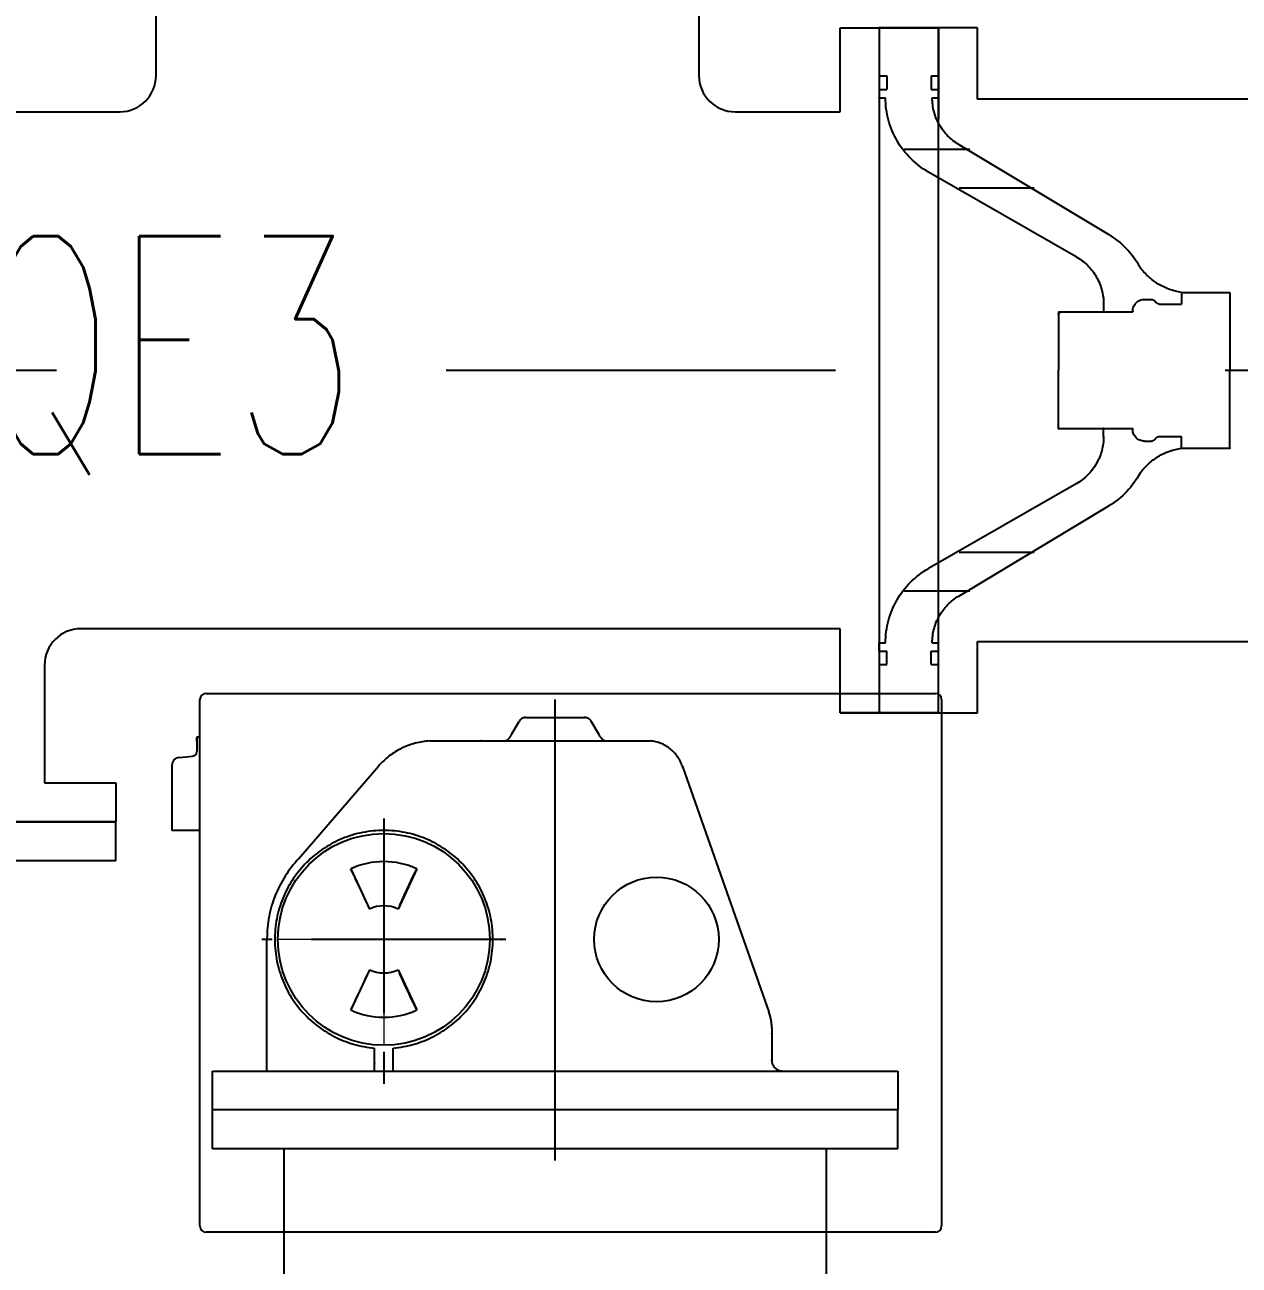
# Model space of a CAD drawing. Extents: x -61205 to 26665, y -81742 to 98141.
# Drawn here: x -38602 to -37822, y 13370 to 14167 of the extents above; entities that cross this region are included whole.
import ezdxf

# ---------------------------------------------------------------- set-up
doc = ezdxf.new("R2010")
doc.units = 0
doc.header["$LTSCALE"] = 1000
doc.header["$MEASUREMENT"] = 0
doc.linetypes.add('F', pattern=[0.75, 0.5, -0.25])
doc.linetypes.add('G', pattern=[2, 1.25, -0.25, 0.25, -0.25])
doc.layers.get('0').update_dxf_attribs({"linetype": 'CONTINUOUS'})
doc.layers.get('DEFPOINTS').update_dxf_attribs({"linetype": 'CONTINUOUS'})
for name, color, linetype in [('01', 7, 'CONTINUOUS'), ('02', 1, 'CONTINUOUS'), ('04', 2, 'F'), ('05', 4, 'G'), ('11', 6, 'CONTINUOUS')]:
    doc.layers.add(name, color=color, linetype=linetype)
doc.styles.add('intecad', font='geditxt.shx', dxfattribs={"width": 0.667, "bigfont": 'hzfs_1.shx'})

# ---------------------------------------------------------------- blocks, each defined once
blk = doc.blocks.new('户内双母低位隔离接地开关')
at = {"color": 0, "linetype": 'Continuous', "lineweight": 0}
for q in [(-1212.5, 2089.5), (-1210, 2092), (-1210, 2087), (-1207.5, 2089.5)]:
    blk.add_line((-1210, 2089.5), q, dxfattribs=at)
at = {"layer": '01'}
for p, q in [((-1324.01, 2247.5), (-855.99, 2247.5)), ((-1328, 1905.5), (-1328, 2243.5)), ((-852, 2243.5), (-852, 1905.5)), ((-1330, 2219.5), (-1330, 2210.08)), ((-1330, 2219.5), (-1328, 2219.5)), ((-1330, 2219.5), (-1330, 2210.08)), ((-1330, 2216.5), (-1330, 2219)), ((-1341.44, 2206.33), (-1332.74, 2207.09)), ((-1346, 2201.35), (-1346, 2159.5)), ((-1328, 2159.5), (-1346, 2159.5)), ((-1231.13, 2134.82), (-1219.1, 2109.02)), ((-1188.87, 2134.82), (-1200.9, 2109.02)), ((-1219.1, 2069.98), (-1231.13, 2044.18)), ((-1200.9, 2069.98), (-1188.87, 2044.18)), ((-856, 1901.5), (-1324, 1901.5)), ((-1274.2, 1901.5), (-1274.2, 1831.7)), ((-925.8, 1831.7), (-925.8, 1901.5))]:
    blk.add_line(p, q, dxfattribs=at)
at = {"layer": '01', "flags": 128}
for points in [[(-1220.13, 2111.23), (-1221.77, 2114.75), (-1223.35, 2118.14), (-1224.86, 2121.38), (-1226.3, 2124.45), (-1227.65, 2127.35), (-1228.91, 2130.05), (-1230.07, 2132.54), (-1231.13, 2134.82)], [(-1199.87, 2111.23), (-1198.23, 2114.75), (-1196.65, 2118.14), (-1195.14, 2121.38), (-1193.7, 2124.45), (-1192.35, 2127.35), (-1191.09, 2130.05), (-1189.93, 2132.54), (-1188.87, 2134.82)], [(-1231.13, 2044.18), (-1230.07, 2046.46), (-1228.91, 2048.95), (-1227.65, 2051.65), (-1226.3, 2054.55), (-1224.86, 2057.62), (-1223.35, 2060.86), (-1221.77, 2064.25), (-1220.13, 2067.77)], [(-1188.87, 2044.18), (-1189.93, 2046.46), (-1191.09, 2048.95), (-1192.35, 2051.65), (-1193.7, 2054.55), (-1195.14, 2057.62), (-1196.65, 2060.86), (-1198.23, 2064.25), (-1199.87, 2067.77)]]:
    blk.add_lwpolyline(points, dxfattribs=at)
at = {"layer": '01'}
for centre, radius in [((-1210, 2089.5), 68), ((-1035, 2089.5), 40)]:
    blk.add_circle(centre, radius, dxfattribs=at)
for centre, radius, start, end in [((-1324, 2243.5), 4, 90, 180), ((-856, 2243.5), 4, 0, 90), ((-1333, 2210.08), 3, 275, 0), ((-1341, 2201.35), 5, 95, 180), ((-1210, 2089.5), 50, 65, 115), ((-1210, 2089.5), 21.54, 65, 115), ((-1210, 2089.5), 21.54, 245, 295), ((-1210, 2089.5), 50, 245, 295), ((-1324, 1905.5), 4, 180, 270), ((-856, 1905.5), 4, 270, 0)]:
    blk.add_arc(centre, radius, start, end, dxfattribs=at)
at = {"layer": '04'}
for p, q in [((-1118.85, 2232), (-1081.15, 2232)), ((-1127.8, 2221.5), (-1123.18, 2229.5)), ((-1076.82, 2229.5), (-1072.2, 2221.5)), ((-1180.57, 2217), (-1100, 2217)), ((-1100, 2217), (-1039.01, 2217)), ((-1264.59, 2141.42), (-1213.32, 2200.85)), ((-1018.33, 2200.52), (-962.81, 2042.97)), ((-1285, 2005), (-1285, 2090)), ((-961, 2032.71), (-961, 2012)), ((-1216, 2005), (-1216, 2019.76)), ((-1204, 2005), (-1204, 2019.76)), ((-1320, 1980), (-1320, 2005)), ((-1320, 2005), (-880, 2005)), ((-954, 2005), (-880, 2005)), ((-880, 2005), (-880, 1980)), ((-880, 1980), (-1320, 1980)), ((-1320, 1955), (-1320, 1980)), ((-880, 1980), (-1320, 1980)), ((-880, 1955), (-880, 1980)), ((-880, 1955), (-1320, 1955)), ((-1274.2, 1955), (-1274.2, 1901.5)), ((-925.8, 1901.5), (-925.8, 1955))]:
    blk.add_line(p, q, dxfattribs=at)
for centre, radius, start, end in [((-1118.85, 2227), 5, 90, 150), ((-1081.15, 2227), 5, 30, 90), ((-1177.77, 2170.03), 47.05, 93.40432, 139.07199), ((-1134.97, 2224.06), 7.61, 291.88572, 340.31851), ((-1065.03, 2224.06), 7.61, 199.68149, 248.11428), ((-1041.11, 2193.15), 23.94, 17.94219, 84.95156), ((-1210, 2089.5), 70, 274.9171, 265.0829), ((-1210, 2090), 75, 136.71245, 180), ((-991, 2032.71), 30, 0, 20), ((-954, 2012), 7, 180, 270)]:
    blk.add_arc(centre, radius, start, end, dxfattribs=at)
for p in [(-1081.15, 2232), (-1076.82, 2229.5), (-1147.7, 2217), (-1072.2, 2221.5), (-1018.33, 2200.52), (-1210, 2089.5), (-1134.41, 2089.5), (-961, 2029.13), (-961, 2029.13), (-1216, 2010), (-961, 2012), (-957.69, 2006.05)]:
    blk.add_point(p, dxfattribs=at)
at = {"layer": '05', "ltscale": 0.1}
for p, q in [((-1210, 2167.21), (-1210, 1996.67)), ((-1131.72, 2089.5), (-1288.28, 2089.5))]:
    blk.add_line(p, q, dxfattribs=at)
at = {"layer": '05', "linetype": 'Continuous', "lineweight": 0}
for p, q in [((-1210, 2094.5), (-1210, 2157.5)), ((-1215, 2089.5), (-1278, 2089.5)), ((-1205, 2089.5), (-1142, 2089.5)), ((-1210, 2084.5), (-1210, 2021.5))]:
    blk.add_line(p, q, dxfattribs=at)
at = {"layer": 'DEFPOINTS', "color": 7, "linetype": 'ByBlock'}
blk.add_point((-1100, 2005), dxfattribs=at)
blk = doc.blocks.new('户内通盆')
at = {"layer": '04'}
for p, q in [((0, 440), (-38, 440)), ((-38, 440), (-38, 381.55)), ((0, 440), (0, 0)), ((-33.2, 409), (-38, 409)), ((-33.2, 409), (-33.2, 400.4)), ((0, 409), (-4.8, 409)), ((-4.8, 409), (-4.8, 400.4)), ((-33.2, 400.4), (-38, 400.4)), ((-38, 400.4), (-38, 395)), ((0, 400.4), (-4.8, 400.4)), ((-0.72, 400.4), (0, 399.69)), ((0, 400.4), (0, 395)), ((-34, 395), (-38, 395)), ((0, 395), (-4, 395)), ((-50.98, 364.99), (-147.31, 307.15)), ((-58.07, 361.8), (-15.89, 361.8)), ((-126.43, 292.85), (-31.61, 347.31)), ((-99.32, 337.03), (-51.35, 337.03)), ((-225, 270), (-225, 220)), ((-194, 270), (-225, 270)), ((-194, 270), (-194, 262.5)), ((-170.14, 265.5), (-174.78, 265.5)), ((-179.74, 262.5), (-194, 262.5)), ((-162.64, 258), (-162.64, 257.5)), ((-115, 257.5), (-162.64, 257.5)), ((-144, 257.7), (-144.2, 257.5)), ((-144, 262.5), (-144, 257.5)), ((-116.46, 257.5), (-115, 256.04)), ((-115, 257.5), (-115, 220)), ((-225, 170), (-225, 220)), ((-115, 182.5), (-115, 220)), ((-179.74, 177.5), (-194, 177.5)), ((-194, 170), (-194, 177.5)), ((-115, 182.5), (-162.64, 182.5)), ((-162.64, 182), (-162.64, 182.5)), ((-162.63, 182.5), (-162.64, 182.49)), ((-144, 177.5), (-144, 182.5)), ((-225, 170.52), (-224.48, 170)), ((-194, 170), (-225, 170)), ((-170.14, 174.5), (-174.78, 174.5)), ((-126.43, 147.15), (-31.61, 92.69)), ((-50.98, 75.01), (-147.31, 132.85)), ((-99.32, 102.97), (-51.35, 102.97)), ((-58.07, 78.2), (-15.89, 78.2)), ((-38, 31), (-38, 61.25)), ((-34, 45), (-38, 45)), ((-38, 39.6), (-38, 45)), ((0, 45), (-4, 45)), ((0, 39.6), (0, 45)), ((-33.2, 39.6), (-38, 39.6)), ((-33.2, 31), (-33.2, 39.6)), ((0, 39.6), (-4.8, 39.6)), ((-4.8, 31), (-4.8, 39.6)), ((-38, 0), (-38, 31)), ((-33.2, 31), (-38, 31)), ((0, 31), (-4.8, 31)), ((0, 0), (-38, 0))]:
    blk.add_line(p, q, dxfattribs=at)
for centre, radius, start, end in [((-69, 395), 35, 300.9825, 0), ((-59, 395), 55, 299.86827, 0), ((-119, 260), 55, 120.9825, 151.59737), ((-109, 262.5), 35, 119.86827, 180), ((-199.8, 309.59), 40, 278.34093, 324.15228), ((-179.74, 265.3), 2.8, 270, 332.336), ((-174.78, 262.7), 2.8, 90, 152.336), ((-170.14, 258), 7.5, 0, 90), ((-179.74, 174.7), 2.8, 27.664, 90), ((-174.78, 177.3), 2.8, 207.664, 270), ((-170.14, 182), 7.5, 270, 0), ((-109, 177.5), 35, 180, 240.13173), ((-199.8, 130.41), 40, 35.84772, 81.65907), ((-119, 180), 55, 208.40263, 239.0175), ((-59, 45), 55, 0, 60.13173), ((-69, 45), 35, 0, 59.0175)]:
    blk.add_arc(centre, radius, start, end, dxfattribs=at)
at = {"layer": '04', "color": 0, "linetype": 'ByBlock'}
for p in [(0, 395), (-115, 256.04), (-225, 170), (-225, 170)]:
    blk.add_point(p, dxfattribs=at)
at = {"layer": '04'}
for p in [(-144, 182.5), (-115, 182.5), (-194, 170), (-136.84, 156.29), (0, 45), (0, 45), (-38, 0)]:
    blk.add_point(p, dxfattribs=at)

msp = doc.modelspace()

# ---------------------------------------------------------------- linework, layer by layer
at = {"layer": '01'}
for p, q in [((-38517.455, 14134.421), (-38517.455, 14210.121)), ((-38169.055, 14210.121), (-38169.055, 14134.421)), ((-38078.255, 14165.121), (-38053.255, 14165.121)), ((-38078.255, 14111.121), (-38078.255, 14165.121)), ((-38015.255, 14165.121), (-38053.255, 14165.121)), ((-38053.255, 14165.121), (-38015.255, 14165.121)), ((-38015.255, 14165.121), (-38053.255, 14165.121)), ((-38053.255, 14165.121), (-38053.255, 13725.121)), ((-37990.255, 14165.121), (-38015.255, 14165.121)), ((-38015.255, 13725.121), (-38015.255, 14165.121)), ((-37990.255, 14119.321), (-37990.255, 14165.121)), ((-37860.255, 14119.321), (-37990.255, 14119.321)), ((-39028.255, 14111.121), (-38540.755, 14111.121)), ((-38145.755, 14111.121), (-38078.255, 14111.121)), ((-38078.255, 13779.121), (-38565.755, 13779.121)), ((-38078.255, 13725.121), (-38078.255, 13779.121)), ((-37990.255, 13770.921), (-36666.255, 13770.921)), ((-37990.255, 13725.121), (-37990.255, 13770.921)), ((-38589.055, 13755.821), (-38589.055, 13680.121)), ((-38078.255, 13725.121), (-38053.255, 13725.121)), ((-38053.255, 13725.121), (-38078.255, 13725.121)), ((-38015.255, 13725.121), (-38053.255, 13725.121)), ((-38015.255, 13725.121), (-38053.255, 13725.121)), ((-38015.255, 13725.121), (-38053.255, 13725.121)), ((-38015.255, 13725.121), (-37990.255, 13725.121)), ((-38589.055, 13680.121), (-38543.255, 13680.121)), ((-38543.255, 13680.121), (-38543.255, 13655.121)), ((-38543.255, 13655.121), (-38763.255, 13655.121)), ((-38543.255, 13655.121), (-38763.255, 13655.121)), ((-38763.255, 13655.121), (-38543.255, 13655.121)), ((-38543.255, 13630.121), (-38543.255, 13655.121)), ((-38543.255, 13630.121), (-38763.255, 13630.121))]:
    msp.add_line(p, q, dxfattribs=at)
at = {"layer": '01', "ltscale": 20}
msp.add_line((-37792.255, 14119.321), (-37860.255, 14119.321), dxfattribs=at)
at = {"layer": '01'}
for centre, start, end in [((-38540.755, 14134.421), 270, 0), ((-38145.755, 14134.421), 180, 270), ((-38565.755, 13755.821), 90, 180)]:
    msp.add_arc(centre, 23.3, start, end, dxfattribs=at)
at = {"layer": '05'}
for p, q in [((-39831.255, 13945.121), (-35351.633, 13945.121)), ((-38261.255, 11437.738), (-38261.255, 13733.743))]:
    msp.add_line(p, q, dxfattribs=at)

# ---------------------------------------------------------------- block references
at = {"layer": '01'}
msp.add_blockref('户内双母低位隔离接地开关', (-37161.255, 11490.121), dxfattribs=at)
at = {"layer": '02', "xscale": -1}
msp.add_blockref('户内通盆', (-38053.255, 13725.121), dxfattribs=at)

# ---------------------------------------------------------------- texts
at = {"layer": '11', "style": 'intecad', "width": 0.667}
msp.add_text('QE3', height=140, dxfattribs=at).set_placement((-38632.255, 13891.283))

doc.saveas('drawing.dxf')
